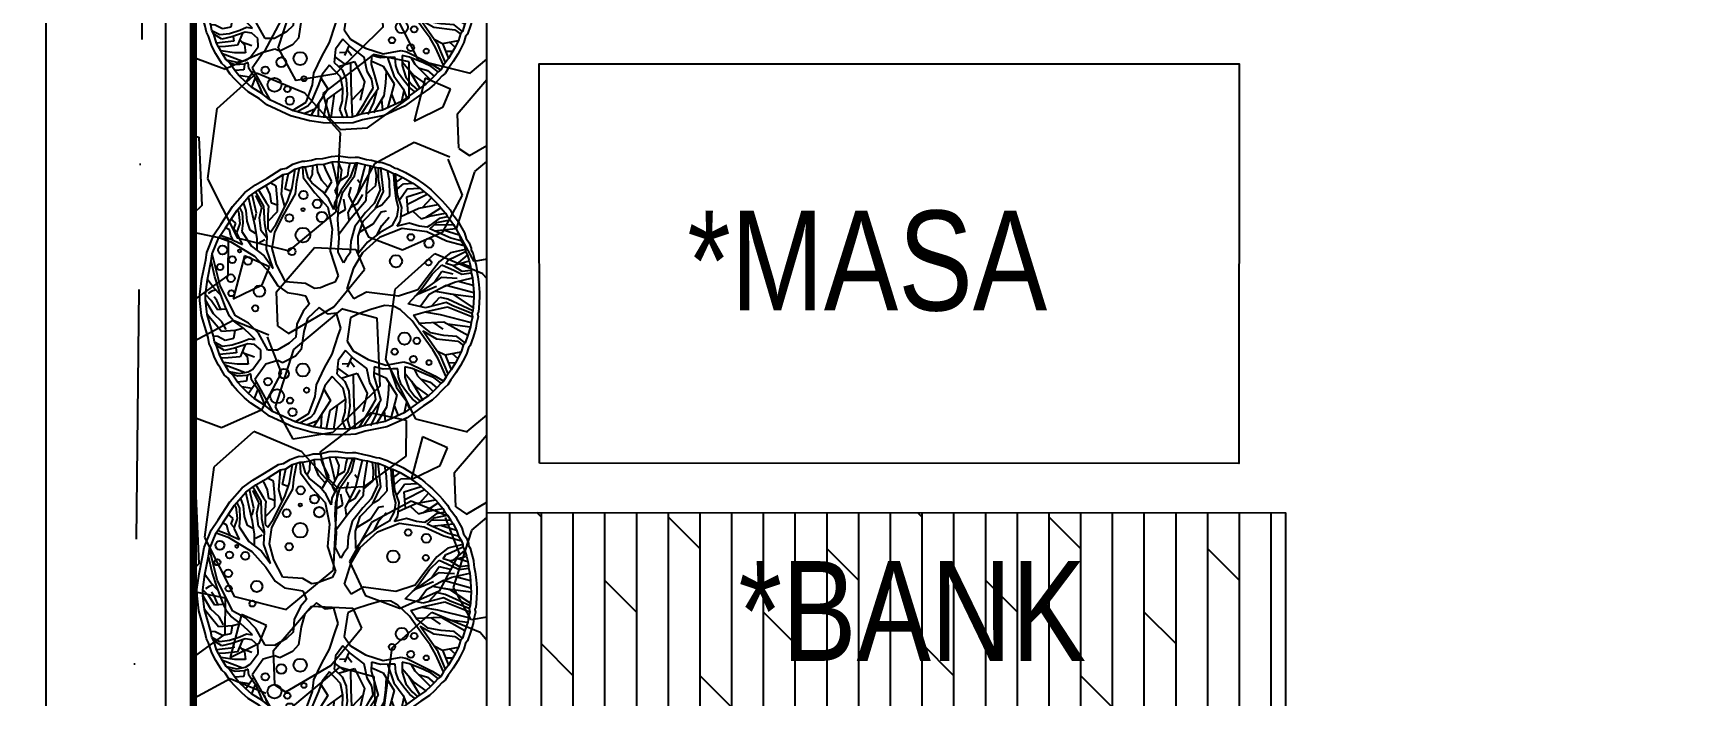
# Model space of a CAD drawing. Extents: x 58467 to 79089, y -33726 to -17391.
# Drawn here: x 68829.7 to 69162.1, y -20613.9 to -20481.2 of the extents above; entities that cross this region are included whole.
import ezdxf

# ---------------------------------------------------------------- set-up
doc = ezdxf.new("R2010")
doc.units = 0
doc.header["$LTSCALE"] = 100
doc.linetypes.add('DASHDOT', pattern=[1, 0.5, -0.25, 0, -0.25])
doc.linetypes.add('HIDDEN2', pattern=[0.1875, 0.125, -0.0625])
for name, color, linetype in [('3-cam', 4, 'Continuous'), ('BA_elev4', 252, 'Continuous'), ('BA_env_bound', 10, 'DASHDOT'), ('BA_env_landscp', 84, 'Continuous'), ('BA_furn', 134, 'Continuous'), ('BA_mat_timber', 44, 'Continuous'), ('BA_text_material', 12, 'Continuous'), ('DTR', 24, 'Continuous'), ('Kompozit', 122, 'Continuous')]:
    doc.layers.add(name, color=color, linetype=linetype)
doc.styles.add('text2', font='arial.ttf', dxfattribs={"width": 0.8})

# ---------------------------------------------------------------- blocks, each defined once
blk = doc.blocks.new('A$C56216D09')
at = {"layer": '3-cam'}
for p, q in [((132.84, -356.39, 1.31), (132.84, -2119.44, 1.31)), ((133.34, -2119.23, 1.31), (133.34, -356.39, 1.31)), ((133.5, -2119.17, 1.31), (133.5, -356.39, 1.31)), ((134, -2118.96, 1.31), (134, -356.39, 1.31))]:
    blk.add_line(p, q, dxfattribs=at)
at = {"layer": '3-cam', "color": 1, "linetype": 'HIDDEN2', "ltscale": 5, "const_width": 0.152, "elevation": 1.31}
blk.add_lwpolyline([(133.42, -2119.2), (133.42, -356.39)], dxfattribs=at)
at = {"layer": 'DTR', "color": 252}
for p, q in [((132.94, -2119.4, 1.31), (132.94, -356.34, 1.31)), ((133.04, -2119.35, 1.31), (133.04, -356.34, 1.31)), ((133.14, -2119.31, 1.31), (133.14, -356.34, 1.31)), ((133.24, -2119.27, 1.31), (133.24, -356.34, 1.31)), ((133.6, -2119.13, 1.31), (133.6, -356.34, 1.31)), ((133.7, -2119.08, 1.31), (133.7, -356.34, 1.31)), ((133.8, -2119.04, 1.31), (133.8, -356.34, 1.31)), ((133.9, -2119, 1.31), (133.9, -356.34, 1.31))]:
    blk.add_line(p, q, dxfattribs=at)
at = {"layer": 'Kompozit', "elevation": 1.31}
for points in [[(92.26, -341.61), (104.14, -341.61), (103.94, -2132.48), (690.1, -2718.42), (2061.01, -2718.42), (2061.01, -2671.53)], [(127.84, -341.61), (127.84, -2122.71), (700.13, -2694.53), (2046.01, -2694.53), (2046.01, -2671.53)]]:
    blk.add_lwpolyline(points, dxfattribs=at)
blk = doc.blocks.new('buxus')
at = {"linetype": 'Continuous'}
for p, q in [((2906.63, 24935.94), (2906.75, 24933.79)), ((2907.74, 24933.75), (2907.13, 24935.91)), ((2908.58, 24934.38), (2908.69, 24936.19)), ((2909.65, 24934.95), (2909.49, 24936.44)), ((2911.36, 24935.23), (2910.85, 24936.49)), ((2913.06, 24934.84), (2912.54, 24936.93)), ((2914.46, 24935.27), (2913.75, 24936.98)), ((2915.85, 24935.7), (2916.12, 24936.69)), ((2917.18, 24936.72), (2916.12, 24933.83)), ((2916.99, 24934.16), (2917.62, 24936.74)), ((2917.73, 24930.8), (2919.18, 24936.35)), ((2919.5, 24931.85), (2920.18, 24936.16)), ((2901.34, 24932.08), (2900.14, 24932.72)), ((2902.42, 24930.47), (2902.75, 24934.39)), ((2903.14, 24931.47), (2903.79, 24934.58)), ((2904.55, 24931.75), (2905.14, 24935.46)), ((2905.21, 24930.5), (2905.47, 24932.99)), ((2905.47, 24932.99), (2905.99, 24935.75)), ((2906.75, 24933.79), (2909.04, 24930.71)), ((2908.45, 24932.72), (2907.74, 24933.75)), ((2908.09, 24933.31), (2908.58, 24934.38)), ((2910.6, 24930.99), (2908.45, 24932.72)), ((2910.44, 24933.17), (2909.65, 24934.95)), ((2911.64, 24931.86), (2910.44, 24933.17)), ((2911.15, 24930.79), (2912.5, 24933.02)), ((2912.5, 24933.02), (2911.36, 24935.23)), ((2913.65, 24932.16), (2913.06, 24934.84)), ((2913.16, 24931.09), (2914.21, 24933.31)), ((2914.14, 24933.23), (2915.64, 24934.11)), ((2914.21, 24933.31), (2914.46, 24935.27)), ((2916.12, 24933.83), (2914.35, 24931.28)), ((2914.7, 24930.84), (2916.99, 24934.16)), ((2915.64, 24934.11), (2915.85, 24935.7)), ((2918.22, 24932.55), (2917.61, 24933.35)), ((2921.38, 24934.17), (2921.12, 24935.89)), ((2921.28, 24932.21), (2921.38, 24934.17)), ((2921.74, 24935.76), (2921.76, 24933.43)), ((2921.76, 24933.43), (2922.13, 24931.34)), ((2922.84, 24930.99), (2922.27, 24935.71)), ((2923.98, 24933.14), (2923.64, 24935.21)), ((2924.06, 24930.2), (2923.98, 24933.14)), ((2924.81, 24934.59), (2924.96, 24932.42)), ((2925.64, 24930.34), (2925.19, 24934.54)), ((2925.37, 24932.88), (2926.67, 24933.83)), ((2926.84, 24932.56), (2928.67, 24932.65)), ((2897.12, 24924.03), (2895.82, 24929.93)), ((2897.37, 24926.67), (2896.52, 24930.41)), ((2898.89, 24928.09), (2897.22, 24931.03)), ((2898.47, 24927.77), (2897.23, 24930.21)), ((2897.78, 24931.35), (2899.34, 24928.78)), ((2899.38, 24932.01), (2899.06, 24932.15)), ((2900.15, 24930.39), (2899.38, 24932.01)), ((2900.41, 24928.67), (2900.15, 24930.39)), ((2901.59, 24929.01), (2901.34, 24932.08)), ((2903.05, 24928.01), (2902.42, 24930.47)), ((2902.84, 24926.42), (2905.21, 24930.5)), ((2904.24, 24931.06), (2903.14, 24931.47)), ((2903.63, 24929.01), (2904.55, 24931.75)), ((2909.04, 24930.71), (2911.68, 24927.87)), ((2911.9, 24929.46), (2910.6, 24930.99)), ((2912.87, 24927.39), (2911.9, 24929.46)), ((2914.35, 24931.28), (2913.03, 24928.75)), ((2913.65, 24929.98), (2913.16, 24931.09)), ((2913.81, 24927.8), (2914.7, 24930.84)), ((2915.21, 24927.4), (2914.84, 24929.49)), ((2915.9, 24930.21), (2916.33, 24931.88)), ((2916.58, 24928.8), (2915.9, 24930.21)), ((2916.37, 24925.71), (2919.32, 24929.28)), ((2916.67, 24928.58), (2917.73, 24930.8)), ((2917.65, 24928.69), (2918.68, 24930.38)), ((2919.32, 24929.28), (2919.5, 24931.85)), ((2919.35, 24930.48), (2921.28, 24932.21)), ((2922.13, 24931.34), (2920.91, 24928.59)), ((2921.24, 24927.62), (2922.84, 24930.99)), ((2922.45, 24928.34), (2924.06, 24930.2)), ((2924.96, 24932.42), (2925.26, 24929.57)), ((2925.26, 24929.57), (2925.76, 24927.78)), ((2925.52, 24931.45), (2926.84, 24932.56)), ((2926.51, 24927.81), (2925.64, 24930.34)), ((2925.98, 24929.33), (2926.71, 24930.23)), ((2926.71, 24930.23), (2927.55, 24931.54)), ((2927.49, 24929.95), (2930.91, 24931.02)), ((2927.73, 24926.67), (2927.49, 24929.95)), ((2927.55, 24931.54), (2930.11, 24931.64)), ((2927.6, 24928.45), (2931.58, 24930.46)), ((2930.62, 24927.78), (2932.39, 24929.73)), ((2893.86, 24927), (2893.53, 24927.29)), ((2894.11, 24924.6), (2893.86, 24927)), ((2893.92, 24927.9), (2894.5, 24926.72)), ((2894.5, 24926.72), (2894.63, 24924.69)), ((2895.35, 24927.2), (2894.83, 24928.61)), ((2895.51, 24925.03), (2895.35, 24927.2)), ((2897.06, 24925.31), (2897.37, 24926.67)), ((2898, 24925.72), (2898.47, 24927.77)), ((2899.03, 24924.55), (2898.89, 24928.09)), ((2899.34, 24928.78), (2899.79, 24928.12)), ((2899.79, 24928.12), (2899.68, 24926.31)), ((2899.68, 24926.31), (2899.68, 24923.45)), ((2899.74, 24925.03), (2901.58, 24926.98)), ((2901.75, 24928.19), (2900.41, 24928.67)), ((2901.03, 24922.82), (2902.84, 24926.42)), ((2901.24, 24924.41), (2903.63, 24929.01)), ((2901.58, 24926.98), (2901.59, 24929.01)), ((2911.68, 24927.87), (2912.53, 24923.47)), ((2913.03, 24928.75), (2912.87, 24927.39)), ((2913.69, 24925.31), (2913.81, 24927.8)), ((2913.72, 24926.52), (2915.21, 24927.4)), ((2915.73, 24926.82), (2916.67, 24928.58)), ((2915.97, 24925.25), (2915.73, 24926.82)), ((2916.15, 24927.81), (2917.65, 24928.69)), ((2919.21, 24926.79), (2917.08, 24924.01)), ((2918.71, 24925.05), (2921.24, 24927.62)), ((2920.91, 24928.59), (2919.21, 24926.79)), ((2920.73, 24924.52), (2922.37, 24926.91)), ((2921.32, 24927.8), (2922.45, 24928.34)), ((2922.37, 24926.91), (2923.41, 24927.1)), ((2925.49, 24925.97), (2924.48, 24924.13)), ((2925.76, 24927.78), (2925.49, 24925.97)), ((2926.19, 24925.09), (2926.51, 24927.81)), ((2926.3, 24926.01), (2929.85, 24927.63)), ((2928.67, 24927.09), (2930.38, 24925.55)), ((2929.85, 24927.63), (2933.73, 24928.38)), ((2930.38, 24925.55), (2931.99, 24926.06)), ((2931.35, 24925.85), (2934.31, 24927.74)), ((2931.99, 24926.06), (2935.2, 24926.66)), ((2891.98, 24923.32), (2891.18, 24923.74)), ((2892.26, 24922.13), (2891.98, 24923.32)), ((2893.28, 24924.65), (2892.2, 24925.58)), ((2892.87, 24923.5), (2893.28, 24924.65)), ((2893.39, 24922.92), (2892.87, 24923.5)), ((2893.48, 24922.7), (2894.11, 24924.6)), ((2894.56, 24920.41), (2893.48, 24922.7)), ((2894.63, 24924.69), (2894.44, 24922.96)), ((2894.44, 24922.96), (2896.41, 24920.02)), ((2896.15, 24923.24), (2895.51, 24925.03)), ((2897.2, 24922.61), (2896.15, 24923.24)), ((2897.54, 24921.49), (2897.12, 24924.03)), ((2898.36, 24923.1), (2898, 24925.72)), ((2899.4, 24921.78), (2898.36, 24923.1)), ((2899.54, 24921.94), (2899.03, 24924.55)), ((2899.68, 24923.45), (2900.2, 24922.87)), ((2900.2, 24922.87), (2901.24, 24924.41)), ((2900.54, 24919.57), (2901.03, 24922.82)), ((2912.53, 24923.47), (2912.17, 24919.01)), ((2913.92, 24921.71), (2913.69, 24925.31)), ((2913.85, 24922.46), (2916.37, 24925.71)), ((2917.08, 24924.01), (2916.26, 24921.04)), ((2917.74, 24922.08), (2918.71, 24925.05)), ((2917.99, 24922.84), (2920.73, 24924.52)), ((2922.13, 24922.76), (2919.61, 24920.87)), ((2921.47, 24922.27), (2922.5, 24924.21)), ((2924.48, 24924.13), (2922.13, 24922.76)), ((2922.14, 24921.94), (2926.57, 24923.68)), ((2922.5, 24924.21), (2923.92, 24925.84)), ((2925.55, 24924.02), (2926.19, 24925.09)), ((2927.98, 24924.63), (2925.55, 24924.02)), ((2926.57, 24923.68), (2931.48, 24922.95)), ((2929.93, 24924.03), (2927.98, 24924.63)), ((2931.54, 24923.86), (2929.93, 24924.03)), ((2931.48, 24922.95), (2935.45, 24921.14)), ((2932.11, 24924.18), (2931.54, 24923.86)), ((2932.1, 24923.5), (2933.48, 24924.76)), ((2936.31, 24921.62), (2932.1, 24923.5)), ((2933.92, 24925.6), (2932.11, 24924.18)), ((2932.96, 24924.29), (2936.79, 24924.39)), ((2933.04, 24923.09), (2934.85, 24923.3)), ((2933.48, 24924.76), (2936.15, 24925.3)), ((2935.63, 24925.89), (2933.92, 24925.6)), ((2934.77, 24923.29), (2937.97, 24922.29)), ((2934.85, 24923.3), (2937.27, 24923.59)), ((2889.86, 24921.78), (2892.24, 24920.92)), ((2890.29, 24922.2), (2891.86, 24921.66)), ((2891.86, 24921.66), (2894.56, 24920.41)), ((2892.24, 24920.92), (2897, 24918.01)), ((2892.64, 24921.39), (2892.26, 24922.13)), ((2896.41, 24920.02), (2898.96, 24918.08)), ((2897.56, 24919.16), (2897.54, 24921.49)), ((2897.71, 24920.67), (2899.07, 24921.39)), ((2899.42, 24919.45), (2899.54, 24921.94)), ((2900.74, 24915.59), (2899.42, 24919.45)), ((2901.41, 24916.37), (2900.54, 24919.57)), ((2913.77, 24918.85), (2913.92, 24921.71)), ((2916.26, 24921.04), (2916.13, 24918.71)), ((2917.81, 24918.62), (2917.74, 24922.08)), ((2919.61, 24920.87), (2917.81, 24918.62)), ((2918.69, 24918.8), (2922.14, 24921.94)), ((2935.45, 24921.14), (2938.93, 24920.18)), ((2939.22, 24919.41), (2936.24, 24918.69)), ((2938.33, 24921.1), (2936.31, 24921.62)), ((2889.05, 24913.88), (2888.33, 24917.09)), ((2890.14, 24912.12), (2888.54, 24918.5)), ((2897, 24918.01), (2899.83, 24914.88)), ((2898.96, 24918.08), (2900.74, 24915.59)), ((2903.22, 24912.9), (2901.41, 24916.37)), ((2912.17, 24919.01), (2913.75, 24914.11)), ((2914.83, 24916.71), (2913.77, 24918.85)), ((2915.34, 24917.63), (2914.83, 24916.71)), ((2916.13, 24918.71), (2915.34, 24917.63)), ((2916.9, 24915.73), (2918.69, 24918.8)), ((2934.01, 24916.95), (2931.55, 24913.78)), ((2932.54, 24914.42), (2934.46, 24916.29)), ((2936.24, 24918.69), (2934.01, 24916.95)), ((2934.46, 24916.29), (2936.99, 24915.18)), ((2935.26, 24916.55), (2935.85, 24917.4)), ((2936.66, 24916.15), (2935.26, 24916.55)), ((2935.85, 24917.4), (2936.72, 24917.73)), ((2936.66, 24916.15), (2939.96, 24917.09)), ((2938.53, 24914.94), (2936.66, 24916.15)), ((2936.72, 24917.73), (2939.24, 24918.95)), ((2937.44, 24916.37), (2939.62, 24918.25)), ((2938.26, 24916.61), (2940.23, 24915.99)), ((2888.82, 24911.77), (2887.59, 24913.38)), ((2890.05, 24910.84), (2889.05, 24913.88)), ((2899.83, 24914.88), (2901.64, 24912.09)), ((2907.18, 24912.59), (2903.22, 24912.9)), ((2913.05, 24912.8), (2911.59, 24912.3)), ((2913.75, 24914.11), (2913.05, 24912.8)), ((2915.54, 24911.47), (2916.9, 24915.73)), ((2929.13, 24910.01), (2934.49, 24913.81)), ((2931.55, 24913.78), (2929.69, 24911.3)), ((2930.49, 24911.56), (2932.54, 24914.42)), ((2932.98, 24912.74), (2934.51, 24915.02)), ((2934.49, 24913.81), (2937.53, 24913.62)), ((2934.51, 24915.02), (2936.68, 24914.49)), ((2934.73, 24911.93), (2937.01, 24912.85)), ((2936.99, 24915.18), (2938.51, 24914.41)), ((2937.01, 24912.85), (2940.64, 24913.68)), ((2937.73, 24913.01), (2940.79, 24912.24)), ((2938.51, 24914.41), (2940.37, 24914.7)), ((2940.32, 24915.15), (2938.53, 24914.94)), ((2888.34, 24909.19), (2887.16, 24910.35)), ((2888.45, 24911), (2887.74, 24910.53)), ((2889.1, 24911.25), (2888.45, 24911)), ((2890.27, 24910.24), (2888.82, 24911.77)), ((2889.47, 24909.16), (2888.94, 24909.89)), ((2891.21, 24907.8), (2890.05, 24910.84)), ((2893.2, 24906.06), (2890.14, 24912.12)), ((2901.64, 24912.09), (2903.52, 24910.73)), ((2903.52, 24910.73), (2905.59, 24910.42)), ((2905.59, 24910.42), (2907.21, 24910.11)), ((2909.03, 24911.53), (2907.18, 24912.59)), ((2907.21, 24910.11), (2907.92, 24908.4)), ((2910.22, 24911.72), (2909.03, 24911.53)), ((2911.59, 24912.3), (2910.22, 24911.72)), ((2916.88, 24909.48), (2915.54, 24911.47)), ((2919.38, 24910.85), (2916.88, 24909.48)), ((2925.82, 24910.03), (2919.38, 24910.85)), ((2929.69, 24911.3), (2925.82, 24910.03)), ((2927.72, 24908.52), (2929.35, 24910.24)), ((2929.35, 24910.24), (2930.49, 24911.56)), ((2929.83, 24910.51), (2933.39, 24912.04)), ((2930.16, 24907.93), (2931.98, 24910.41)), ((2931.98, 24910.41), (2935.33, 24912.26)), ((2932.33, 24907.96), (2934.08, 24909.81)), ((2933.16, 24911.06), (2936.66, 24910.43)), ((2934.08, 24909.81), (2935.7, 24909.49)), ((2935.33, 24912.26), (2940.86, 24910.73)), ((2935.43, 24910.65), (2936.16, 24910.52)), ((2935.7, 24909.49), (2940.7, 24907.17)), ((2936.16, 24910.52), (2940.87, 24909.91)), ((2936.66, 24910.43), (2940.76, 24907.67)), ((2888.77, 24906.5), (2887.2, 24909.23)), ((2890.36, 24902.95), (2887.5, 24906.38)), ((2889.6, 24907.28), (2888.34, 24909.19)), ((2890.45, 24904.91), (2888.77, 24906.5)), ((2890.18, 24907.46), (2889.47, 24909.16)), ((2891.17, 24907.42), (2889.6, 24907.28)), ((2892, 24906.02), (2891.21, 24907.8)), ((2892.78, 24905.07), (2892, 24906.02)), ((2895.77, 24904.65), (2893.2, 24906.06)), ((2906.71, 24907.01), (2905.47, 24904.4)), ((2907.92, 24908.4), (2906.71, 24907.01)), ((2909.96, 24907.73), (2907.62, 24905.53)), ((2911.76, 24906.44), (2909.96, 24907.73)), ((2909.96, 24907.73), (2909.96, 24907.73)), ((2913.4, 24906.65), (2911.76, 24906.44)), ((2914.25, 24903.59), (2913.4, 24906.65)), ((2917.8, 24906.51), (2916.22, 24905.7)), ((2920.28, 24907.35), (2917.8, 24906.51)), ((2923, 24908.13), (2920.28, 24907.35)), ((2924.82, 24908.04), (2923, 24908.13)), ((2926.19, 24907.26), (2924.82, 24908.04)), ((2928.53, 24905.09), (2926.19, 24907.26)), ((2931.21, 24907.67), (2927.72, 24908.52)), ((2928.79, 24906.23), (2931.14, 24906.92)), ((2929.95, 24904.54), (2928.79, 24906.23)), ((2931.02, 24906.88), (2934.14, 24906.35)), ((2931.14, 24906.92), (2935.64, 24907.91)), ((2935.33, 24908.73), (2931.21, 24907.67)), ((2934.14, 24906.35), (2940.33, 24904.78)), ((2936.68, 24908.1), (2935.33, 24908.73)), ((2935.64, 24907.91), (2940.62, 24905.91)), ((2940.47, 24906.58), (2936.68, 24908.1)), ((2893.14, 24903.12), (2890.36, 24902.95)), ((2891.3, 24903.36), (2890.45, 24904.91)), ((2894.83, 24903.56), (2892.78, 24905.07)), ((2893.07, 24903.05), (2892.78, 24901.53)), ((2894.68, 24903.56), (2893.14, 24903.12)), ((2896.17, 24902.26), (2894.83, 24903.56)), ((2897.8, 24902.62), (2895.77, 24904.65)), ((2905.47, 24904.4), (2905.29, 24901.84)), ((2906.84, 24902.95), (2906.31, 24899.32)), ((2907.62, 24905.53), (2906.84, 24902.95)), ((2913.73, 24902.15), (2914.25, 24903.59)), ((2916.22, 24905.7), (2915.51, 24901.01)), ((2931.29, 24901.21), (2928.53, 24905.09)), ((2929.88, 24904.65), (2934.91, 24904.87)), ((2932.27, 24902.67), (2929.95, 24904.54)), ((2934.28, 24897.93), (2930.71, 24903.07)), ((2930.71, 24903.07), (2933.45, 24901.51)), ((2932.78, 24904.78), (2934.68, 24903.44)), ((2934.91, 24904.87), (2939.66, 24902.2)), ((2935.62, 24904.47), (2940.13, 24903.88)), ((2889.63, 24901.94), (2888.8, 24901.99)), ((2888.99, 24900.87), (2890.59, 24900.02)), ((2890.99, 24899.13), (2889.37, 24900.13)), ((2891.15, 24901.17), (2889.63, 24901.94)), ((2890.59, 24900.02), (2892.53, 24900.25)), ((2892.98, 24899.59), (2890.99, 24899.13)), ((2892.78, 24901.53), (2891.15, 24901.17)), ((2892.53, 24900.25), (2894.58, 24900.92)), ((2895.68, 24900.51), (2892.98, 24899.59)), ((2893.25, 24899.68), (2893.38, 24898.69)), ((2895.1, 24900.31), (2894.14, 24897.9)), ((2894.58, 24900.92), (2895.95, 24901.5)), ((2896.98, 24900.33), (2895.68, 24900.51)), ((2895.95, 24901.5), (2897.11, 24901.32)), ((2897.11, 24901.32), (2896.17, 24902.26)), ((2898.23, 24899.25), (2896.98, 24900.33)), ((2899.67, 24899.23), (2897.8, 24902.62)), ((2903.91, 24900.59), (2901.56, 24899.22)), ((2905.29, 24901.84), (2903.91, 24900.59)), ((2912.53, 24898.42), (2913.73, 24902.15)), ((2915.51, 24901.01), (2916.77, 24899.1)), ((2932.7, 24899.3), (2931.29, 24901.21)), ((2934.89, 24902.17), (2932.27, 24902.67)), ((2933.45, 24901.51), (2937.66, 24900.99)), ((2937.48, 24901.96), (2934.89, 24902.17)), ((2939.13, 24900.66), (2937.48, 24901.96)), ((2937.66, 24900.99), (2938.81, 24900.13)), ((2893.38, 24898.69), (2889.96, 24898.34)), ((2891.75, 24897.66), (2890.35, 24897.58)), ((2893.55, 24896.37), (2890.8, 24896.77)), ((2895.02, 24894.72), (2891.13, 24896.2)), ((2894.14, 24897.9), (2891.75, 24897.66)), ((2895.74, 24896.37), (2893.55, 24896.37)), ((2894.58, 24898.99), (2895.5, 24897.95)), ((2894.92, 24898.6), (2897.02, 24897.85)), ((2895.5, 24897.95), (2895.74, 24896.37)), ((2896.67, 24895.43), (2898.26, 24897.6)), ((2899.29, 24896.43), (2897.04, 24893.34)), ((2898.26, 24897.6), (2898.23, 24899.25)), ((2901.63, 24897.12), (2899.29, 24896.43)), ((2901.56, 24899.22), (2899.67, 24899.23)), ((2902.58, 24896.7), (2901.63, 24897.12)), ((2905.17, 24898), (2902.58, 24896.7)), ((2906.31, 24899.32), (2905.17, 24898)), ((2911.01, 24895.65), (2912.53, 24898.42)), ((2913.73, 24897.11), (2913.48, 24894.46)), ((2915.18, 24899.11), (2913.73, 24897.11)), ((2915.82, 24896.47), (2914.56, 24896.39)), ((2916.69, 24897.67), (2915.18, 24899.11)), ((2916.46, 24897.89), (2915.53, 24895.82)), ((2916.09, 24897.07), (2917.04, 24895.87)), ((2919.49, 24895.51), (2916.69, 24897.67)), ((2916.77, 24899.1), (2919.75, 24897.33)), ((2919.75, 24897.33), (2923.28, 24896.18)), ((2923.28, 24896.18), (2926.91, 24896.84)), ((2926.91, 24896.84), (2928, 24896.57)), ((2928, 24896.57), (2933.1, 24894.05)), ((2933.73, 24897.46), (2932.7, 24899.3)), ((2933.48, 24899.09), (2935.15, 24898.26)), ((2935.36, 24893.88), (2933.73, 24897.46)), ((2935.78, 24894.45), (2934.28, 24897.93)), ((2935.15, 24898.26), (2938.37, 24898.86)), ((2935.15, 24898.26), (2936.36, 24895.27)), ((2935.77, 24896.73), (2937.24, 24896.69)), ((2936.56, 24898.52), (2937.7, 24897.51)), ((2891.88, 24894.96), (2893.97, 24894.51)), ((2893.65, 24893.97), (2892.55, 24894.38)), ((2895.42, 24892.98), (2893.57, 24892.82)), ((2895.53, 24894.11), (2893.65, 24893.97)), ((2893.97, 24894.51), (2895.75, 24894.87)), ((2895.52, 24894.11), (2895.42, 24892.98)), ((2896.25, 24894.44), (2895.53, 24894.11)), ((2895.75, 24894.87), (2896.67, 24895.43)), ((2897.37, 24892.77), (2895.77, 24890.52)), ((2896.37, 24893.24), (2896.25, 24894.44)), ((2897.98, 24890.89), (2896.37, 24893.24)), ((2897.04, 24893.34), (2898.25, 24891.2)), ((2909.4, 24892.29), (2911.01, 24895.65)), ((2912.56, 24893.9), (2911.09, 24892.05)), ((2914.77, 24891.58), (2912.56, 24893.9)), ((2913.48, 24894.46), (2915.08, 24892.94)), ((2913.59, 24895.6), (2915.71, 24894.04)), ((2914.36, 24893.63), (2917.55, 24894.61)), ((2915.08, 24892.94), (2915.89, 24891.02)), ((2916.77, 24894.37), (2916.79, 24890.37)), ((2917.55, 24894.61), (2919.56, 24890.55)), ((2920.1, 24892.67), (2919.49, 24895.51)), ((2920.97, 24895.87), (2920.86, 24894.06)), ((2920.86, 24894.06), (2921.55, 24891.82)), ((2920.9, 24894.75), (2923.31, 24893.69)), ((2922.75, 24895.4), (2920.97, 24895.87)), ((2924.71, 24895.48), (2922.75, 24895.4)), ((2923.31, 24893.69), (2925.5, 24890.16)), ((2923.88, 24892.77), (2923.75, 24890.33)), ((2924.12, 24895.45), (2925.41, 24891.74)), ((2925.7, 24895.44), (2924.71, 24895.48)), ((2925.79, 24893.86), (2925.7, 24895.44)), ((2926.33, 24892.3), (2925.79, 24893.86)), ((2927.09, 24895.86), (2927.08, 24893.83)), ((2927.08, 24894.59), (2929.41, 24891.81)), ((2927.08, 24893.83), (2927.85, 24891.53)), ((2928.56, 24895.54), (2927.09, 24895.86)), ((2928.42, 24892.99), (2930.71, 24889.14)), ((2931.33, 24894.36), (2928.56, 24895.54)), ((2928.92, 24895.39), (2929.62, 24894.08)), ((2929.62, 24894.08), (2932.76, 24890.94)), ((2930.33, 24893.37), (2932.17, 24892.81)), ((2932.92, 24893.67), (2931.33, 24894.36)), ((2932.17, 24892.81), (2933.49, 24891.68)), ((2934.32, 24892.59), (2932.92, 24893.67)), ((2933.1, 24894.05), (2934.72, 24893.06)), ((2896.48, 24891.52), (2894.43, 24891.86)), ((2897.65, 24891.37), (2896.93, 24889.5)), ((2899.19, 24888.08), (2897.98, 24890.89)), ((2898.25, 24891.2), (2900.6, 24886.94)), ((2907.9, 24886.51), (2909.12, 24889.94)), ((2909.12, 24889.94), (2909.4, 24892.29)), ((2910.32, 24889.99), (2909.55, 24888.08)), ((2911.09, 24892.05), (2910.32, 24889.99)), ((2910.84, 24891.38), (2912.23, 24889.15)), ((2915.24, 24889.26), (2914.77, 24891.58)), ((2915.89, 24891.02), (2916.05, 24888.01)), ((2916.79, 24890.37), (2917.06, 24883.5)), ((2919.56, 24890.55), (2918.67, 24886.83)), ((2921.02, 24891.05), (2920.1, 24892.67)), ((2921.28, 24889.33), (2921.02, 24891.05)), ((2921.55, 24891.82), (2922.28, 24889.14)), ((2923.75, 24890.33), (2923.41, 24887.76)), ((2925.5, 24890.16), (2924.18, 24885.32)), ((2925.41, 24891.74), (2927.27, 24889.17)), ((2927.39, 24890.83), (2926.33, 24892.3)), ((2928.61, 24889.37), (2927.39, 24890.83)), ((2927.85, 24891.53), (2929.08, 24889.92)), ((2929.08, 24889.92), (2930.16, 24888.98)), ((2929.41, 24891.81), (2931.84, 24890.09)), ((2905.16, 24884.85), (2907.9, 24886.51)), ((2908.88, 24886.47), (2908.21, 24885.7)), ((2912.23, 24889.15), (2908.79, 24883.85)), ((2909.55, 24888.08), (2908.88, 24886.47)), ((2910.37, 24886.28), (2910.25, 24883.6)), ((2912.07, 24887.12), (2911.36, 24883.47)), ((2915.22, 24889.37), (2912.07, 24887.12)), ((2913.51, 24888.15), (2912.8, 24883.36)), ((2914.63, 24885.03), (2915.12, 24886.78)), ((2915.12, 24886.78), (2915.24, 24889.26)), ((2916.05, 24888.01), (2915.6, 24885.14)), ((2919.26, 24889.29), (2916.93, 24886.84)), ((2917.93, 24883.79), (2919.49, 24886.26)), ((2920.58, 24886.67), (2918.89, 24884.06)), ((2919.49, 24886.26), (2920.77, 24888.41)), ((2921.36, 24886.4), (2920.19, 24884.05)), ((2922.28, 24889.14), (2920.58, 24886.67)), ((2920.77, 24888.41), (2921.28, 24889.33)), ((2923.41, 24887.76), (2921.35, 24884.35)), ((2921.93, 24888.64), (2921.36, 24886.4)), ((2922.97, 24887.03), (2923.14, 24884.92)), ((2924.94, 24888.1), (2925.76, 24886.03)), ((2927.44, 24888.78), (2926.97, 24886.65)), ((2927.27, 24889.17), (2928.05, 24887.28)), ((2929.76, 24888.51), (2928.61, 24889.37)), ((2908.21, 24885.7), (2906.06, 24884.57)), ((2909.59, 24885.08), (2907.41, 24884.17)), ((2915.26, 24883.4), (2914.63, 24885.03)), ((2915.6, 24885.14), (2916.06, 24883.65))]:
    blk.add_line(p, q, dxfattribs=at)
blk.add_lwpolyline([(2907.07, 24937.05), (2908.41, 24937.29), (2909.3, 24937.57), (2910.69, 24937.62), (2912.38, 24938.04), (2913.79, 24938.11), (2916.17, 24937.82), (2917.13, 24937.86), (2917.75, 24937.88), (2919.42, 24937.44), (2920.44, 24937.26), (2921.39, 24936.99), (2921.91, 24936.88), (2922.52, 24936.82), (2924.1, 24936.25), (2925.17, 24935.69), (2925.53, 24935.63), (2927.21, 24934.83), (2929.29, 24933.6), (2930.79, 24932.56), (2931.62, 24931.91), (2932.32, 24931.32), (2933.17, 24930.55), (2934.55, 24929.16), (2935.17, 24928.48), (2936.14, 24927.3), (2936.56, 24926.55), (2937.04, 24926.01), (2937.74, 24925.01), (2938.25, 24924.15), (2939.02, 24922.73), (2939.37, 24921.58), (2939.94, 24920.7), (2940.35, 24919.64), (2940.36, 24919.25), (2940.67, 24918.69), (2941.05, 24917.39), (2941.35, 24916.19), (2941.46, 24915.27), (2941.49, 24914.88), (2941.72, 24913.87), (2941.92, 24912.34), (2942, 24910.76), (2942, 24909.89), (2941.88, 24907.59), (2941.81, 24906.9), (2941.65, 24906.49), (2941.78, 24905.89), (2941.44, 24904.56), (2941.32, 24903.62), (2940.74, 24901.84), (2940.14, 24900.13), (2939.79, 24899.65), (2939.43, 24898.44), (2938.7, 24896.98), (2938.22, 24896.11), (2937.31, 24894.65), (2936.7, 24893.79), (2936.3, 24893.25), (2935.69, 24892.24), (2935.09, 24891.76), (2934.31, 24890.9), (2933.55, 24890.13), (2932.55, 24889.2), (2930.81, 24888.05), (2927.55, 24885.67), (2923.49, 24883.84), (2919.17, 24882.96), (2917.26, 24882.38), (2915.28, 24882.26), (2911.27, 24882.34), (2908.56, 24882.74), (2904.77, 24883.78), (2900, 24885.97), (2898.53, 24887.15), (2896.25, 24888.59), (2894.99, 24889.69), (2893.6, 24891.08), (2892.67, 24892.13), (2891.69, 24893.62), (2891.01, 24894.22), (2890.16, 24895.62), (2889.82, 24896.2), (2889.35, 24897.05), (2888.91, 24897.91), (2888.32, 24899.69), (2887.9, 24900.5), (2887.69, 24901.73), (2886.38, 24906.16), (2886.07, 24909.15), (2886.02, 24910.41), (2886.48, 24913.57), (2887.22, 24917.29), (2887.44, 24918.8), (2888.86, 24922.31), (2890.24, 24924.37), (2892.62, 24927.97), (2895.05, 24930.77), (2897.17, 24932.3), (2899.55, 24933.69), (2902.33, 24935.47), (2903.37, 24935.66), (2904.64, 24936.48), (2905.64, 24936.83), (2906.5, 24937.09)], close=True, dxfattribs=at)
blk.add_lwpolyline([(2907.13, 24935.91), (2908.69, 24936.19), (2909.49, 24936.44), (2910.85, 24936.49), (2912.55, 24936.92), (2913.75, 24936.98), (2916.12, 24936.69), (2917.18, 24936.72), (2917.62, 24936.74), (2919.18, 24936.33), (2920.18, 24936.16), (2921.12, 24935.89), (2921.74, 24935.76), (2922.27, 24935.71), (2923.64, 24935.21), (2924.81, 24934.59), (2925.19, 24934.54), (2926.67, 24933.83), (2928.67, 24932.65), (2930.11, 24931.64), (2930.91, 24931.02), (2931.58, 24930.46), (2932.39, 24929.73), (2933.73, 24928.38), (2934.31, 24927.74), (2935.2, 24926.66), (2935.63, 24925.89), (2936.15, 24925.3), (2936.79, 24924.39), (2937.27, 24923.59), (2937.97, 24922.29), (2938.33, 24921.1), (2938.93, 24920.18), (2939.22, 24919.41), (2939.24, 24918.95), (2939.62, 24918.25), (2939.96, 24917.09), (2940.23, 24915.99), (2940.33, 24915.15), (2940.37, 24914.7), (2940.6, 24913.67), (2940.79, 24912.24), (2940.86, 24910.73), (2940.87, 24909.91), (2940.76, 24907.67), (2940.7, 24907.17), (2940.47, 24906.58), (2940.62, 24905.91), (2940.33, 24904.78), (2940.21, 24903.87), (2939.66, 24902.2), (2939.13, 24900.66), (2938.76, 24900.17), (2938.37, 24898.86), (2937.7, 24897.51), (2937.24, 24896.69), (2936.36, 24895.27), (2935.78, 24894.45), (2935.36, 24893.88), (2934.83, 24893), (2934.32, 24892.59), (2933.49, 24891.68), (2932.76, 24890.95), (2931.84, 24890.09), (2930.16, 24888.98), (2926.97, 24886.65), (2923.14, 24884.92), (2918.89, 24884.06), (2917.06, 24883.5), (2915.26, 24883.4), (2911.36, 24883.47), (2908.79, 24883.85), (2905.16, 24884.85), (2900.6, 24886.94), (2899.19, 24888.08), (2896.93, 24889.5), (2895.77, 24890.52), (2894.43, 24891.86), (2893.57, 24892.82), (2892.55, 24894.38), (2891.88, 24894.96), (2891.13, 24896.2), (2890.8, 24896.77), (2890.35, 24897.58), (2889.96, 24898.34), (2889.37, 24900.13), (2888.99, 24900.87), (2888.8, 24901.99), (2887.5, 24906.38), (2887.2, 24909.23), (2887.16, 24910.35), (2887.59, 24913.38), (2888.33, 24917.09), (2888.54, 24918.5), (2889.86, 24921.78), (2891.18, 24923.74), (2893.53, 24927.29), (2895.82, 24929.93), (2897.78, 24931.35), (2900.14, 24932.72), (2902.75, 24934.39), (2903.79, 24934.58), (2905.14, 24935.46), (2905.99, 24935.75), (2906.63, 24935.94), (2907.13, 24935.91)], dxfattribs=at)
for centre, radius in [((2906.78, 24930.28), 0.839), ((2909.52, 24928.53), 0.87), ((2903.97, 24925.7), 0.783), ((2906.7, 24927.36), 0.296), ((2910.49, 24925.9), 1.04), ((2906.68, 24922.28), 1.47), ((2890.61, 24919.27), 0.886), ((2894.01, 24919.08), 0.298), ((2904.48, 24918.98), 0.737), ((2928.3, 24921.82), 0.659), ((2931.91, 24920.65), 0.916), ((2890.12, 24915.87), 0.618), ((2892.55, 24917.33), 0.712), ((2895.68, 24917.13), 0.797), ((2925.31, 24917.02), 1.22), ((2931.81, 24916.76), 0.592), ((2892.27, 24913.63), 0.773), ((2892.37, 24910.61), 0.61), ((2897.98, 24911.03), 1.13), ((2897.13, 24907.59), 0.611), ((2927.02, 24901.53), 1.22), ((2925.05, 24898.9), 0.616), ((2929.48, 24901.09), 0.647), ((2906.68, 24895.23), 1.31), ((2928.79, 24897.4), 0.69), ((2931.91, 24896.72), 0.496), ((2899.69, 24892.91), 0.748), ((2902.89, 24894.5), 0.979), ((2901.54, 24889.97), 1.4), ((2904.12, 24889.11), 0.616), ((2907.42, 24891.19), 0.511), ((2904.61, 24886.79), 0.81)]:
    blk.add_circle(centre, radius, dxfattribs=at)

msp = doc.modelspace()

# ---------------------------------------------------------------- hatches: boundary and pattern name
at = {"layer": 'BA_elev4'}
h = msp.add_hatch(dxfattribs=at)
h.set_pattern_fill('GRAVEL', color=256, scale=2, angle=224.5302)
h.set_pattern_definition([(92.5429865, (26796.0648, 12386.34), (-30.9127423, 610.93142198), [6.83443, -676.609673]), (49.49994, (26795.7615, 12393.1677), (-398.94692368, -463.71775046), [11.728094, -1161.08098]), (357.040646, (26803.3783, 12402.0858), (-754.0216222, 42.10502648), [8.26963, -818.694456]), (131.803888, (26808.5956, 12425.0333), (676.29131219, -759.91229827), [10.68009, -1057.32875]), (157.363853, (26801.4764, 12432.9946), (608.57515158, -256.44579325), [10.472674, -1036.796155]), (221.803888, (26791.8105, 12437.0253), (759.91229827, 676.29131219), [10.68009, -1057.32875]), (262.2244395, (26783.8492, 12429.9061), (114.533728223, 825.27218849), [14.123873, -1398.262306]), (296.7855274, (26781.9383, 12415.912), (530.255773965, -1046.092698654), [13.33439, -1320.10513]), (345.9597646, (26787.9475, 12404.0085), (752.843487, -185.78429451), [10.71626, -1060.910914]), (39.766557, (26798.3437, 12401.4087), (-433.98314148, -355.66376384), [12.234266, -599.47874]), (86.9276368, (26807.7476, 12409.2345), (42.69409434, 825.86125609), [15.82156, -1566.33545]), (3.344274, (26772.387, 12390.1264), (467.25215417, 32.0908775), [5.40009, -534.611316]), (35.9994334, (26777.778, 12390.4414), (-542.03712601, -390.69997955), [10.27364, -1017.09278]), (89.5302, (26786.09, 12396.48), (-35.625283, 36.21435), [7.184187, -64.65786]), (67.72879, (26792.9, 12394.628), (-109.8211875, -250.55511725), [3.868826, -383.012447]), (156.331609, (26794.366, 12398.208), (143.0902002, -73.0177691), [5.471312, -268.09506]), (255.493956, (26789.355, 12400.405), (-37.392486, -179.304551), [8.886393, -287.325963]), (26.09525, (26787.129, 12391.802), (-108.0539847, -35.0362156), [6.425743, -154.21796]), (240.9197393, (26815.3703, 12418.871), (-255.26765807, -464.89588377), [9.00176, -891.176533]), (294.876375, (26810.995, 12411.004), (-247.02071163, 540.85899089), [7.55198, -747.644314]), (157.72879, (26794.254, 12384.559), (250.55511725, -109.8211875), [7.7376, -379.14367]), (208.1406587, (26787.0936, 12387.4913), (469.01935696, 247.60977929), [9.00176, -891.176533]), (203.974154, (26793.2826, 12441.324), (252.32232006, 105.69771425), [8.680704, -425.354686]), (159.3053396, (26785.3508, 12437.7967), (572.94986854, -220.2314422), [7.273442, -720.071868]), (291.331609, (26758.2666, 12420.417), (105.6977143, -252.32232006), [7.7376, -379.14367]), (241.8842237, (26761.0813, 12413.2093), (328.28542714, 607.986084), [8.515655, -843.04752]), (293.974154, (26776.0116, 12437.873), (-105.69771425, 252.32232006), [4.34035, -429.69504]), (325.840131, (26760.439, 12422.554), (178.7154834, -109.2321199), [2.59029, -256.4399]), (30.493956, (26762.583, 12421.1), (-144.2683354, -70.6614987), [10.472674, -198.98109]), (50.539205, (26771.607, 12426.4143), (-326.51822435, -392.46718228), [9.70534, -960.827297]), (168.220267, (26786.149, 12403.664), (107.464917, -36.8034183), [7.326478, -175.835527]), (217.6874256, (26778.9764, 12405.1597), (-686.894529064, -533.2011121), [12.791135, -1266.32018]), (285.475595, (26768.854, 12397.34), (-104.51957904, 396.00158787), [5.230165, -517.787846]), (314.5302, (26770.25, 12392.3), (71.839634, -0.589068), [3.048, -47.752]), (344.786636, (26773.4, 12426.0403), (-394.23438506, 110.9993227), [7.05734, -698.678815]), (272.5429865, (26780.21, 12424.1884), (30.9127423, -610.93142198), [13.668858, -669.775244]), (224.5302, (26780.817, 12410.533), (-0.589068, -71.839634), [13.208, -37.592]), (189.8350455, (26771.401, 12401.2704), (-611.52048952, -102.75237657), [8.03219, -795.186334]), (118.584803, (26763.487, 12399.8984), (-106.28678185, 180.4826862), [7.39658, -362.433]), (72.1761744, (26759.9477, 12406.3934), (331.81983286, 1039.02388737), [12.0429, -1192.24929]), (39.9562778, (26763.634, 12417.8583), (506.41184293, 426.91433021), [12.74059, -1261.31693])])
h.paths.add_polyline_path([(69051.85, -20942.84), (69092.56, -20902.11), (69060.9, -20870.46), (69035.62, -20895.42), (68974.58, -20834.43), (69034.61, -20775.13), (69095.24, -20835.73), (69155.99, -20774.87), (69134.58, -20753.47), (68999.37, -20753.6), (68999.41, -20708.58), (68885.02, -20708.58), (68885.09, -20622.2), (68920.55, -20622.2), (68920.55, -20432.37), (68884.91, -20432.37), (68884.83, -20346.08), (68944.91, -20346.02), (68944.91, -20301.08), (68861.3, -20301.08), (68862.35, -20753.49)])
at = {"layer": 'BA_mat_timber'}
h = msp.add_hatch(dxfattribs=at)
h.set_pattern_fill('DOLMIT', color=256, angle=90)
h.set_pattern_definition([(90, (26786.514, 12448.2046), (-6.35, 4e-16), []), (135, (26786.514, 12448.205), (-12.6999913, -12.6999913), [8.980256, -17.960512])])
h.paths.add_polyline_path([(68920.55, -20577.2), (69080.37, -20577.29), (69080.37, -20622.29), (68920.55, -20622.2)])

# ---------------------------------------------------------------- linework, layer by layer
at = {"layer": 'BA_elev4'}
msp.add_lwpolyline([(69051.85, -20942.84), (69092.56, -20902.11), (69060.9, -20870.46), (69035.62, -20895.42), (68974.58, -20834.43), (69034.61, -20775.13), (69095.24, -20835.73), (69155.99, -20774.87), (69134.58, -20753.47), (68999.37, -20753.6), (68999.41, -20708.58), (68885.02, -20708.58), (68885.09, -20622.2), (68920.55, -20622.2), (68920.55, -20432.37), (68884.91, -20432.37), (68884.83, -20346.08), (68944.91, -20346.02), (68944.91, -20301.08), (68861.3, -20301.08), (68862.35, -20753.49)], close=True, dxfattribs=at)
at = {"layer": 'BA_env_bound'}
msp.add_lwpolyline([(70866.98, -18935.41), (70878.3, -18760.77), (68872.44, -18630.75), (68838.53, -21622.66), (70882.1, -21460.43)], dxfattribs=at)
at = {"layer": 'BA_furn'}
msp.add_lwpolyline([(68931.1, -20567.29), (68930.99, -20487.33), (69071.07, -20487.33), (69071.02, -20567.37)], close=True, dxfattribs=at)
at = {"layer": 'BA_mat_timber'}
msp.add_lwpolyline([(68920.55, -20577.2), (69080.37, -20577.29), (69080.37, -20622.29), (68920.55, -20622.2)], close=True, dxfattribs=at)

# ---------------------------------------------------------------- block references
msp.add_blockref('A$C56216D09', (68728.36, -18634.53, -1.31))
at = {"layer": 'BA_env_landscp'}
for p in [(65976.5, -45381.48), (65977.04, -45443.88), (65976.5, -45503.03)]:
    msp.add_blockref('buxus', p, dxfattribs=at)

# ---------------------------------------------------------------- texts
at = {"layer": 'BA_text_material', "style": 'text2', "width": 0.8}
for s, p in [('*MASA', (68960.66, -20536.72, 144432.63)), ('*BANK', (68970.91, -20606.93, 144432.63))]:
    msp.add_text(s, height=20, dxfattribs=at).set_placement(p)

doc.saveas('drawing.dxf')
